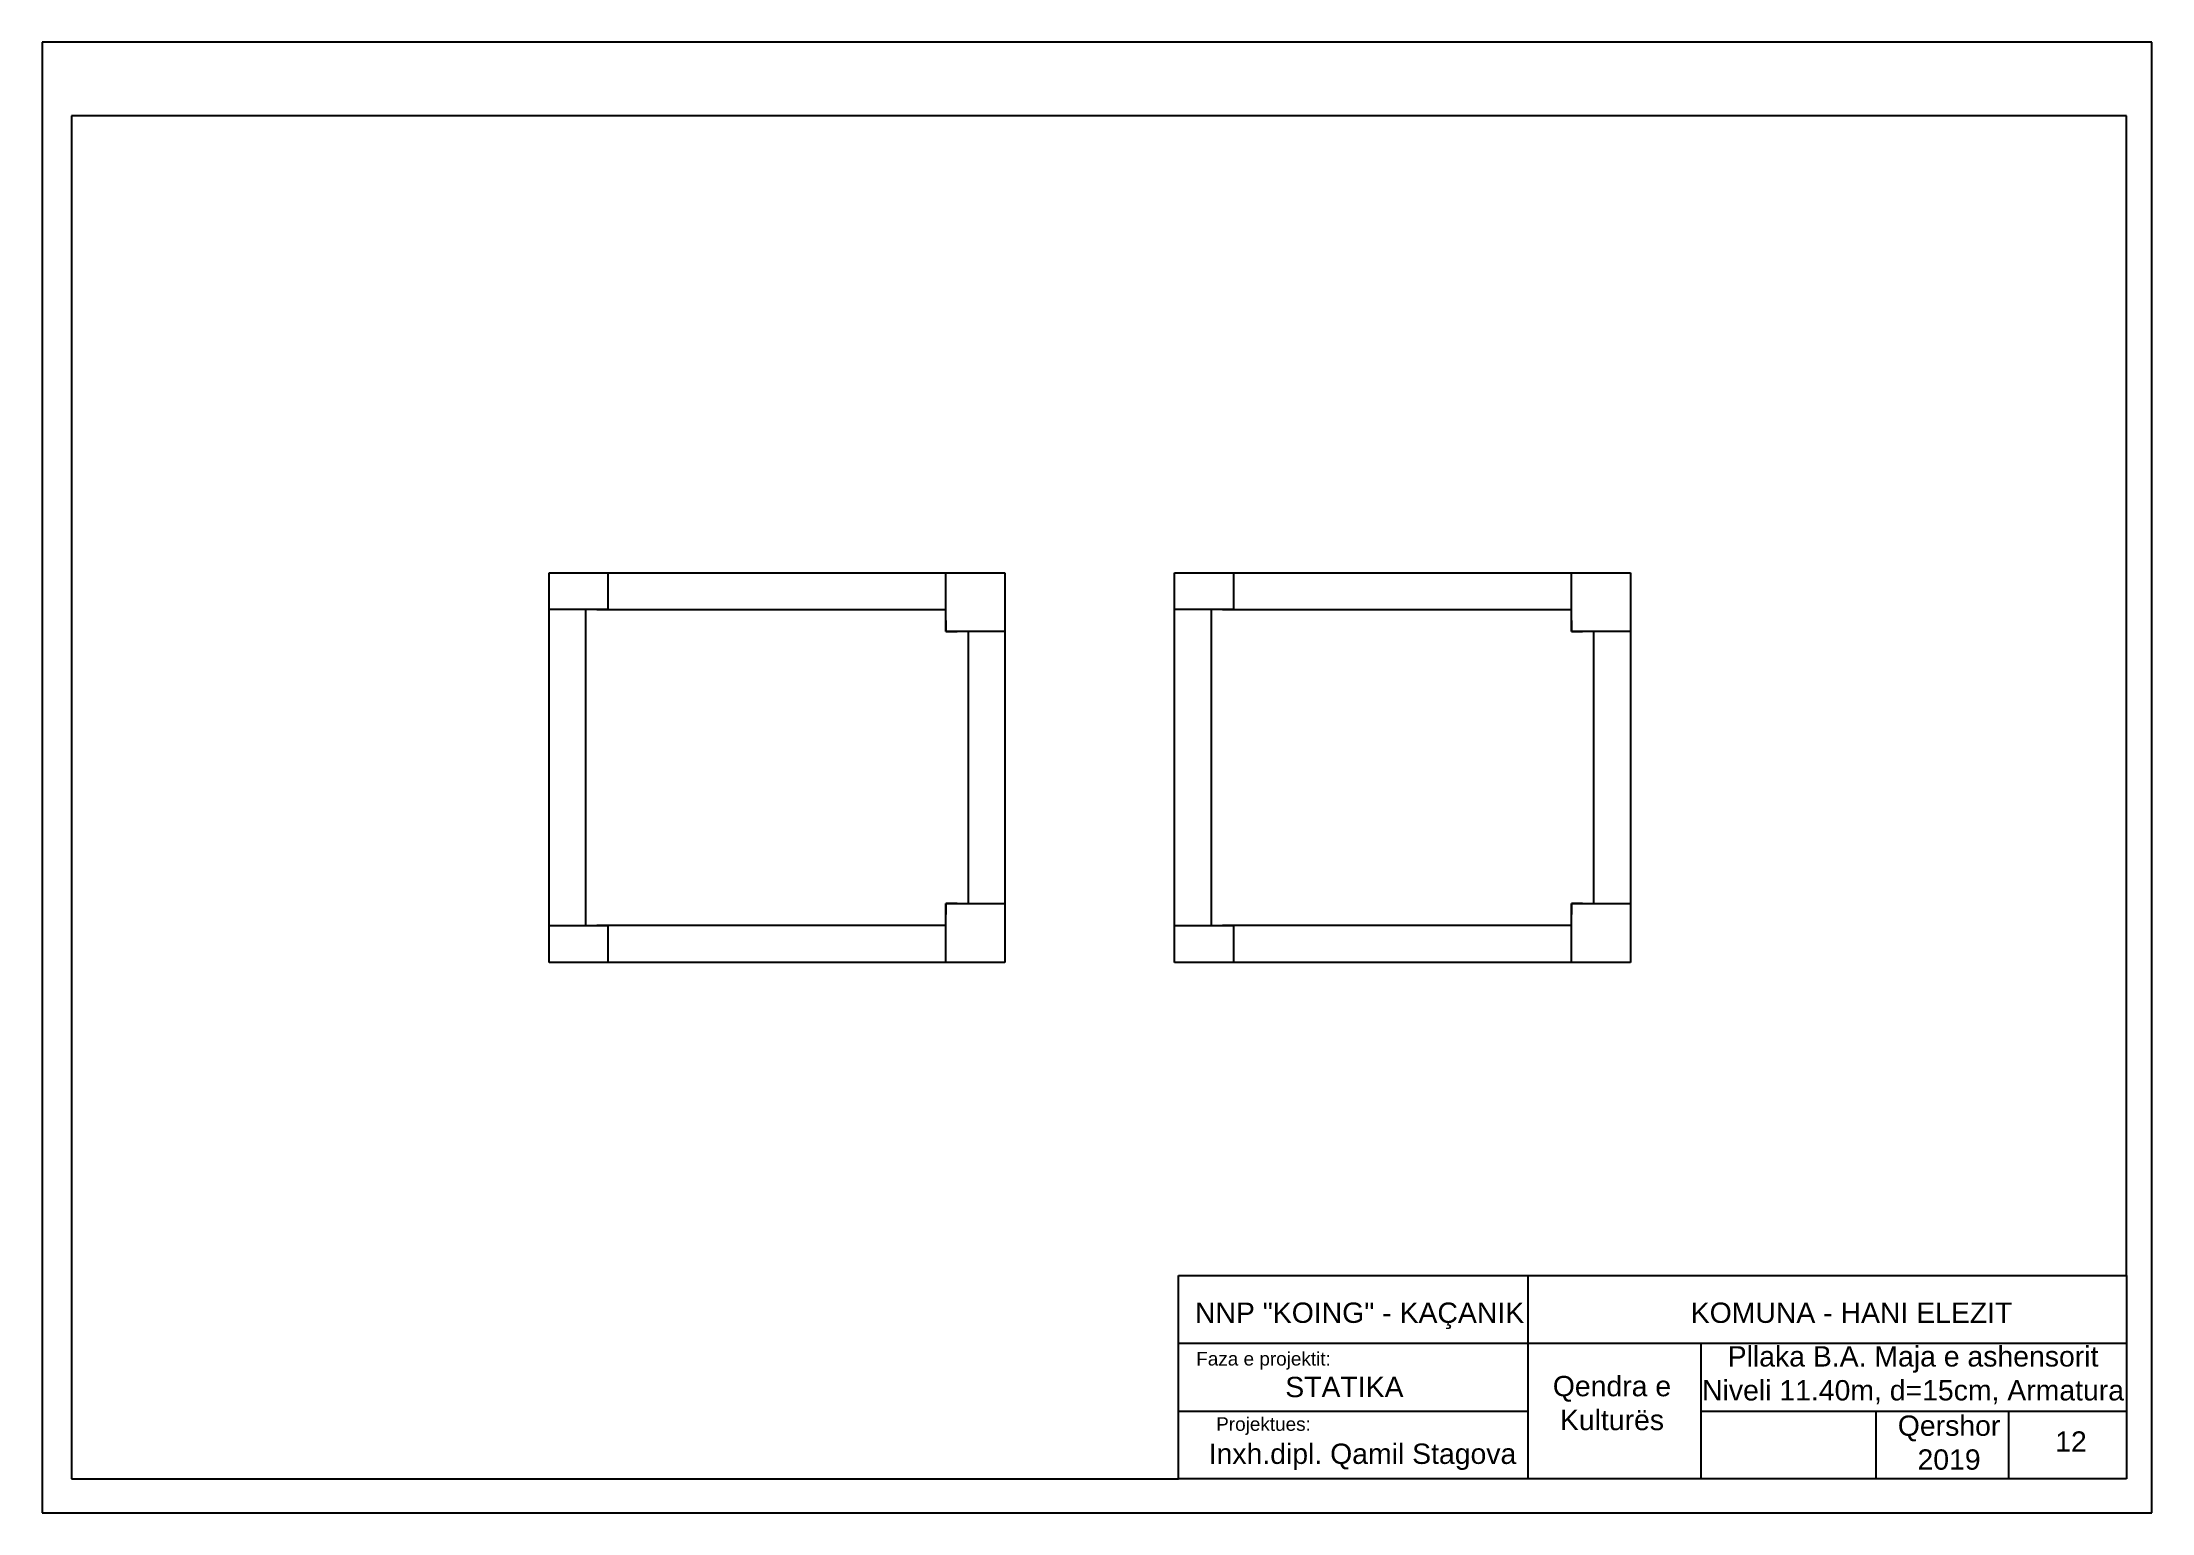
# Model space of a CAD drawing. Header units: inches. Extents: x 3041 to 4476, y 3672 to 4672.
import ezdxf

# ---------------------------------------------------------------- set-up
doc = ezdxf.new("R2010")
doc.units = ezdxf.units.IN
doc.layers.add('A4_OP', color=7, linetype='Continuous')
doc.layers.add('TEKSTI_Pen_No__201', color=7, linetype='Continuous', lineweight=18)
doc.styles.add('GENERATED_STYLE_1', font='ARIAL.TTF')

msp = doc.modelspace()

# ---------------------------------------------------------------- linework, layer by layer
for p, q in [((4476, 4671.6), (3041, 4671.6)), ((3041, 4671.6), (3041, 3671.6)), ((4476, 3671.6), (4476, 4671.6)), ((4458.9, 4621.6), (3061, 4621.6)), ((3061, 4621.6), (3061, 3694.8)), ((4458.9, 3833), (4458.9, 4621.6)), ((3813.9, 3694.8), (3813.9, 3833)), ((3813.9, 3833), (4458.9, 3833)), ((4051.8, 3694.8), (4051.8, 3833)), ((4458.9, 3833), (4458.9, 3694.8)), ((3813.9, 3786.9), (4458.9, 3786.9)), ((4169.2, 3786.9), (4169.2, 3694.8)), ((3813.9, 3740.8), (4051.8, 3740.8)), ((4169.2, 3740.8), (4458.9, 3740.8)), ((4288.4, 3740.8), (4288.4, 3694.8)), ((4378.6, 3740.8), (4378.6, 3694.8)), ((3061, 3694.8), (3813.9, 3694.8)), ((4458.9, 3694.8), (3813.9, 3694.8)), ((3041, 3671.6), (4476, 3671.6))]:
    msp.add_line(p, q)
at = {"layer": 'A4_OP'}
for points in [[(3385.8, 4278.4), (3385.8, 4310.9)], [(3385.8, 4310.9), (3425.8, 4310.9)], [(3393.3, 4310.9), (3688.3, 4310.9)], [(3425.8, 4310.9), (3425.8, 4285.9)], [(3655.8, 4270.9), (3655.8, 4310.9)], [(3655.8, 4310.9), (3695.8, 4310.9)], [(3695.8, 4310.9), (3695.8, 4270.9)], [(3811.3, 4278.4), (3811.3, 4310.9)], [(3811.3, 4310.9), (3851.3, 4310.9)], [(3818.8, 4310.9), (4113.8, 4310.9)], [(3851.3, 4310.9), (3851.3, 4285.9)], [(4081.3, 4270.9), (4081.3, 4310.9)], [(4081.3, 4310.9), (4121.3, 4310.9)], [(4121.3, 4310.9), (4121.3, 4270.9)], [(3385.8, 4045.9), (3385.8, 4295.9)], [(3695.8, 4303.4), (3695.8, 4053.4)], [(3811.3, 4045.9), (3811.3, 4295.9)], [(4121.3, 4303.4), (4121.3, 4053.4)], [(3425.8, 4285.9), (3385.8, 4285.9)], [(3410.8, 4070.9), (3410.8, 4285.9)], [(3410.8, 4070.9), (3410.8, 4285.9)], [(3418.3, 4285.9), (3655.8, 4285.9)], [(3418.3, 4285.9), (3655.8, 4285.9)], [(3655.8, 4278.4), (3655.8, 4270.9)], [(3851.3, 4285.9), (3811.3, 4285.9)], [(3836.3, 4070.9), (3836.3, 4285.9)], [(3836.3, 4070.9), (3836.3, 4285.9)], [(3843.8, 4285.9), (4081.3, 4285.9)], [(3843.8, 4285.9), (4081.3, 4285.9)], [(4081.3, 4278.4), (4081.3, 4270.9)], [(3655.8, 4270.9), (3663.3, 4270.9)], [(3695.8, 4270.9), (3655.8, 4270.9)], [(3670.8, 4270.9), (3670.8, 4085.9)], [(3670.8, 4270.9), (3670.8, 4085.9)], [(4081.3, 4270.9), (4088.8, 4270.9)], [(4121.3, 4270.9), (4081.3, 4270.9)], [(4096.3, 4270.9), (4096.3, 4085.9)], [(4096.3, 4270.9), (4096.3, 4085.9)], [(3663.3, 4085.9), (3655.8, 4085.9)], [(3655.8, 4085.9), (3655.8, 4078.4)], [(3655.8, 4045.9), (3655.8, 4085.9)], [(3655.8, 4085.9), (3695.8, 4085.9)], [(3695.8, 4085.9), (3695.8, 4045.9)], [(4088.8, 4085.9), (4081.3, 4085.9)], [(4081.3, 4085.9), (4081.3, 4078.4)], [(4081.3, 4045.9), (4081.3, 4085.9)], [(4081.3, 4085.9), (4121.3, 4085.9)], [(4121.3, 4085.9), (4121.3, 4045.9)], [(3385.8, 4045.9), (3385.8, 4070.9)], [(3385.8, 4070.9), (3425.8, 4070.9)], [(3655.8, 4070.9), (3418.3, 4070.9)], [(3655.8, 4070.9), (3418.3, 4070.9)], [(3425.8, 4070.9), (3425.8, 4045.9)], [(3811.3, 4045.9), (3811.3, 4070.9)], [(3811.3, 4070.9), (3851.3, 4070.9)], [(4081.3, 4070.9), (3843.8, 4070.9)], [(4081.3, 4070.9), (3843.8, 4070.9)], [(3851.3, 4070.9), (3851.3, 4045.9)], [(3425.8, 4045.9), (3385.8, 4045.9)], [(3688.3, 4045.9), (3393.3, 4045.9)], [(3695.8, 4045.9), (3655.8, 4045.9)], [(3851.3, 4045.9), (3811.3, 4045.9)], [(4113.8, 4045.9), (3818.8, 4045.9)], [(4121.3, 4045.9), (4081.3, 4045.9)]]:
    msp.add_lwpolyline(points, dxfattribs=at)

# ---------------------------------------------------------------- texts
at = {"layer": 'TEKSTI_Pen_No__201', "linetype": 'Continuous', "attachment_point": 2, "style": 'GENERATED_STYLE_1'}
for s, insert, char_height in [('NNP "KOING" - KAÇANIK', (3937.1, 3814.6), 13.821), ('KOMUNA - HANI ELEZIT', (4271.8, 3814.6), 13.821), ('Faza e projektit:', (3871.8, 3781), 9.214), ('Pllaka B.A. Maja e ashensorit\\PNiveli 11.40m, d=15cm, Armatura', (4313.6, 3784.9), 13.821), ('STATIKA', (3926.8, 3764.1), 13.82), ('Qendra e \\PKulturës', (4108.8, 3764.7), 13.82), ('Projektues:', (3871.8, 3736.6), 9.214), ('Qershor \\P2019', (4338.1, 3737.8), 13.82), ('Inxh.dipl. Qamil Stagova', (3939.1, 3718.7), 13.821), ('12', (4421, 3727), 13.82)]:
    msp.add_mtext(s, dxfattribs=dict(at, insert=insert, char_height=char_height))

doc.saveas('drawing.dxf')
